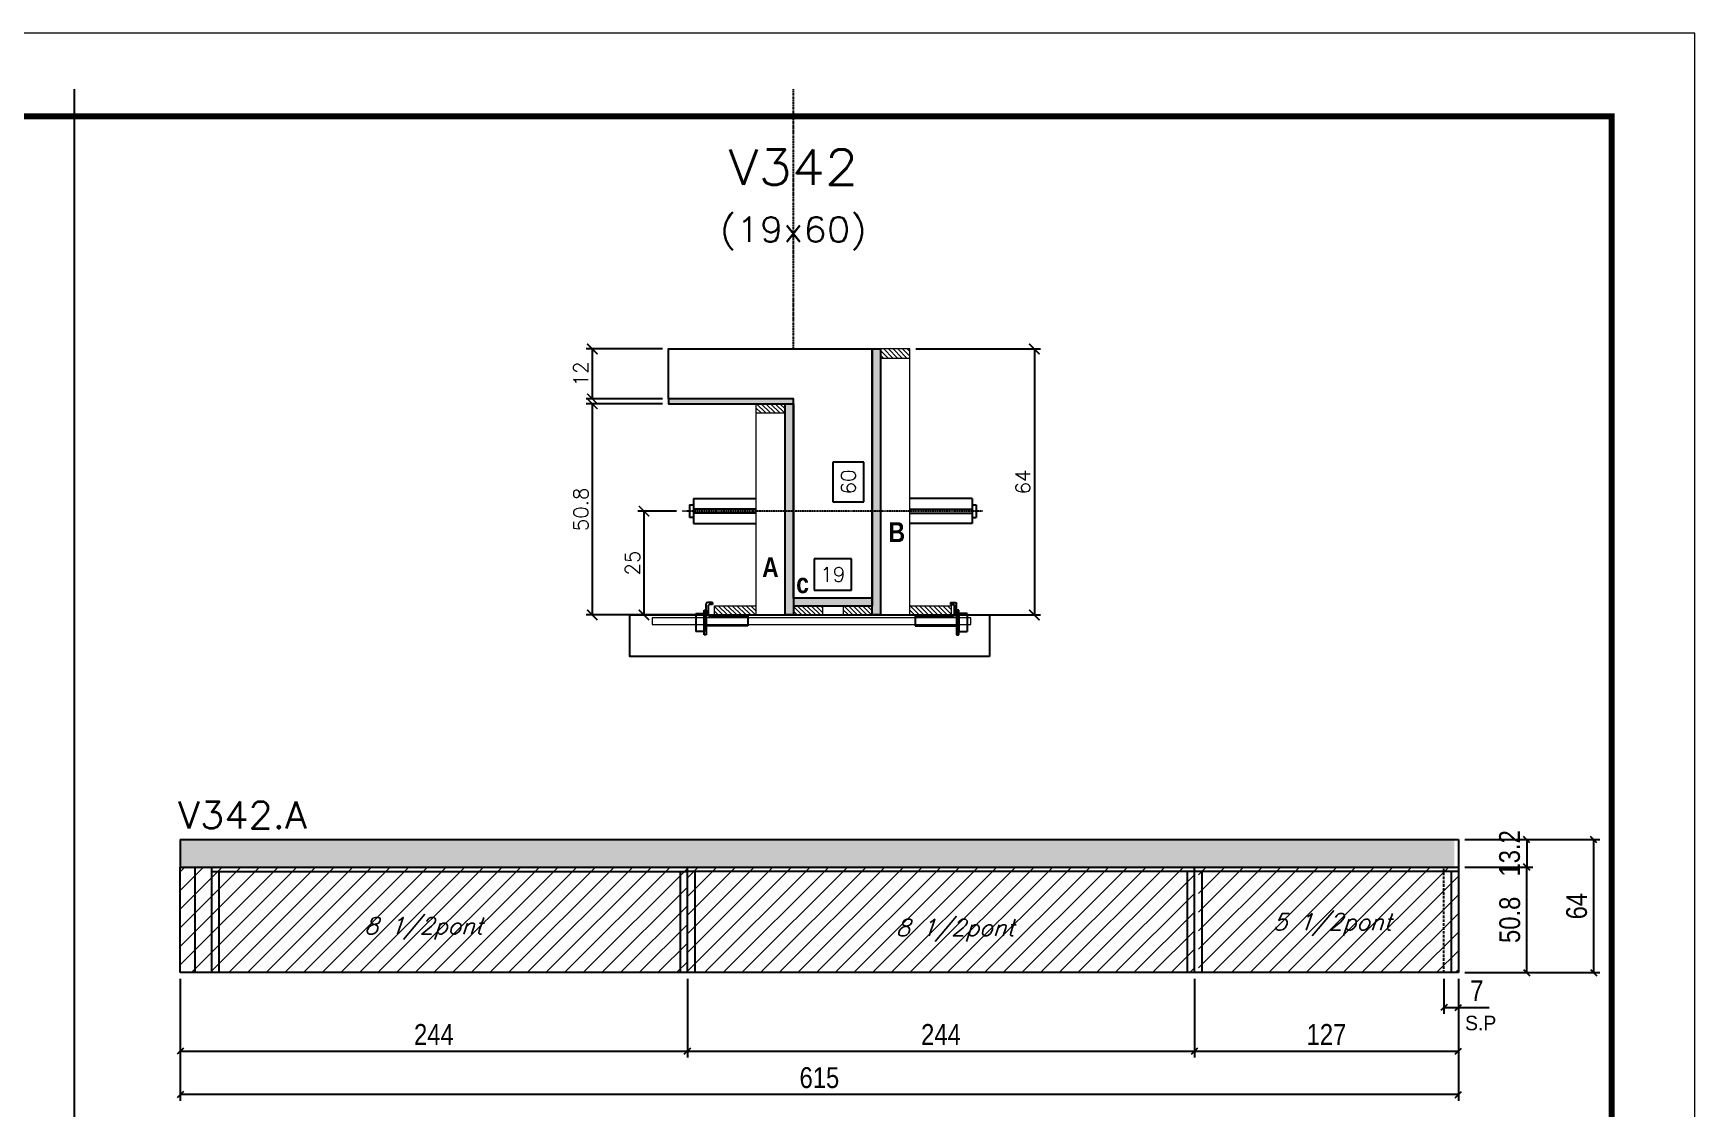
# Model space of a CAD drawing. Extents: x 137137 to 143418, y 10464 to 34486.
# Drawn here: x 142578 to 143377, y 22483 to 23000 of the extents above; entities that cross this region are included whole.
import ezdxf
from ezdxf.enums import TextEntityAlignment as Align

# ---------------------------------------------------------------- set-up
doc = ezdxf.new("R2010")
doc.units = 0
doc.linetypes.add('DASHED', pattern=[0.75, 0.5, -0.25])
doc.linetypes.add('HIDDEN', pattern=[0.375, 0.25, -0.125])
for name, color, linetype in [('barrote', 251, 'Continuous'), ('COTA', 241, 'Continuous'), ('Cota Seção (2x)', 4, 'Continuous'), ('detalhes', 4, 'Continuous'), ('Painéis', 200, 'Continuous'), ('presilha', 1, 'Continuous'), ('SARR_2.2x7', 40, 'Continuous'), ('SARR_3.5x7', 81, 'Continuous'), ('TENSOR', 3, 'Continuous'), ('texto', 7, 'Continuous'), ('Texto de Titulo', 7, 'Continuous'), ('Texto Qtd Sarr', 242, 'Continuous')]:
    doc.layers.add(name, color=color, linetype=linetype)
for name, color, linetype, lineweight in [('CONCRETO', 251, 'Continuous', 25), ('Folhas', 255, 'Continuous', 9), ('Hachura', 251, 'Continuous', 9), ('Madeira', 126, 'Continuous', 18), ('SARRAFO DE PRESSAO', 251, 'DASHED', 9), ('SCO-___-LAJ', 2, 'Continuous', 0), ('Texto Seção', 7, 'Continuous', 15)]:
    doc.layers.add(name, color=color, linetype=linetype, lineweight=lineweight)
doc.styles.add('COTA TECNICA', font='techl___.ttf', dxfattribs={"height": 10})
doc.styles.add('REGUA-120', font='ROMANS.shx', dxfattribs={"height": 15})
doc.styles.add('Romans', font='romans.shx')
doc.styles.add('ROMAS860', font='ROMAS860.SHX')
doc.styles.add('TECNICA', font='techb___.ttf', dxfattribs={"height": 10})
doc.dimstyles.new('Cota Seção (2x)', dxfattribs={"dimtxt": 7, "dimasz": 5, "dimexe": 3, "dimexo": 3, "dimgap": 2, "dimtad": 3, "dimdec": 1, "dimlfac": 0.5, "dimzin": 12, "dimdsep": 46, "dimtxsty": 'Romans', "dimblk": 'ARCHTICK', "dimcen": 0, "dimclrd": 4, "dimclre": 4, "dimclrt": 1, "dimadec": 1, "dimazin": 3, "dimtfac": 1, "dimtdec": 1, "dimtmove": 0, "dimatfit": 3, "dimldrblk": 'OBLIQUE', "dimfxl": 1, "dimtolj": 1, "dimtzin": 12, "dimarcsym": 0})
doc.dimstyles.new('Cota Seção interna', dxfattribs={"dimtxt": 7, "dimasz": 6, "dimexe": 0.18, "dimexo": 2, "dimgap": -4, "dimtad": 3, "dimdec": 1, "dimlfac": 0.5, "dimzin": 12, "dimdsep": 46, "dimtxsty": 'Romans', "dimblk": 'ARCHTICK', "dimcen": 0.09, "dimse1": 1, "dimse2": 1, "dimsd1": 1, "dimsd2": 1, "dimclrd": 180, "dimclre": 5, "dimclrt": 1, "dimadec": 0, "dimazin": 3, "dimtfac": 1, "dimtdec": 1, "dimtofl": 0, "dimtmove": 0, "dimatfit": 3, "dimldrblk": 'ARCHTICK', "dimfxl": 1, "dimtolj": 1, "dimtzin": 0, "dimarcsym": 0})
doc.dimstyles.new('PAINEL', dxfattribs={"dimtxt": 10, "dimasz": 3, "dimexe": 3, "dimexo": 3, "dimgap": 3, "dimtad": 1, "dimdec": 1, "dimzin": 12, "dimdsep": 46, "dimtxsty": 'COTA TECNICA', "dimblk1": 'OBLIQUE', "dimblk2": 'OBLIQUE', "dimsah": 1, "dimcen": 0.9, "dimclrd": 4, "dimclre": 4, "dimclrt": 240, "dimadec": 1, "dimazin": 3, "dimtfac": 1, "dimtdec": 1, "dimtmove": 0, "dimatfit": 3, "dimfxl": 1, "dimtolj": 1, "dimtzin": 12, "dimarcsym": 0})

# ---------------------------------------------------------------- blocks, each defined once
blk = doc.blocks.new('9999999999')
at = {"layer": 'Folhas'}
blk.add_lwpolyline([(98138.98, 34190.21), (99623.98, 34190.21), (99623.98, 35240.21), (98138.98, 35240.21)], close=True, dxfattribs=at)
at = {"layer": 'Folhas', "color": 30, "const_width": 3}
blk.add_lwpolyline([(98213.98, 34230.21), (99583.98, 34230.21), (99583.98, 35200.21), (98213.98, 35200.21)], close=True, dxfattribs=at)
blk = doc.blocks.new('_Oblique')
at = {"color": 0, "linetype": 'ByBlock', "lineweight": -2}
blk.add_line((-0.5, -0.5), (0.5, 0.5), dxfattribs=at)
blk = doc.blocks.new('*D1243')
at = {"layer": 'COTA', "color": 4, "linetype": 'ByBlock', "lineweight": -2, "transparency": 16777216}
for p, q in [((143256.57, 22544.92), (143256.57, 22528.12)), ((143263.57, 22544.92), (143263.57, 22528.12)), ((143256.57, 22531.12), (143263.57, 22531.12)), ((143263.57, 22531.12), (143278.31, 22531.12))]:
    blk.add_line(p, q, dxfattribs=at)
at = {"layer": 'Defpoints', "color": 0, "linetype": 'ByBlock', "transparency": 16777216}
for p in [(143256.57, 22547.92), (143263.57, 22547.92), (143263.57, 22531.12)]:
    blk.add_point(p, dxfattribs=at)
at = {"layer": 'COTA', "color": 4, "linetype": 'ByBlock', "lineweight": -2, "transparency": 16777216, "xscale": 3, "yscale": 3, "zscale": 3, "rotation": 180}
blk.add_blockref('_Oblique', (143256.57, 22531.12), dxfattribs=at)
at = {"layer": 'COTA', "color": 4, "linetype": 'ByBlock', "lineweight": -2, "transparency": 16777216, "xscale": 3, "yscale": 3, "zscale": 3}
blk.add_blockref('_Oblique', (143263.57, 22531.12), dxfattribs=at)
at = {"layer": 'COTA', "color": 240, "linetype": 'ByBlock', "transparency": 16777216, "insert": (143272.44, 22539.19), "char_height": 10, "attachment_point": 5, "style": 'COTA TECNICA'}
blk.add_mtext('\\A1;7', dxfattribs=at)
blk = doc.blocks.new('*D1244')
at = {"layer": 'COTA', "color": 4, "linetype": 'ByBlock', "lineweight": -2, "transparency": 16777216}
for p, q in [((142648.57, 22544.92), (142648.57, 22507.09)), ((142892.57, 22544.92), (142892.57, 22507.09)), ((142648.57, 22510.09), (142892.57, 22510.09))]:
    blk.add_line(p, q, dxfattribs=at)
at = {"layer": 'Defpoints', "color": 0, "linetype": 'ByBlock', "transparency": 16777216}
for p in [(142648.57, 22547.92), (142892.57, 22547.92), (142892.57, 22510.09)]:
    blk.add_point(p, dxfattribs=at)
at = {"layer": 'COTA', "color": 4, "linetype": 'ByBlock', "lineweight": -2, "transparency": 16777216, "xscale": 3, "yscale": 3, "zscale": 3, "rotation": 180}
blk.add_blockref('_Oblique', (142648.57, 22510.09), dxfattribs=at)
at = {"layer": 'COTA', "color": 4, "linetype": 'ByBlock', "lineweight": -2, "transparency": 16777216, "xscale": 3, "yscale": 3, "zscale": 3}
blk.add_blockref('_Oblique', (142892.57, 22510.09), dxfattribs=at)
at = {"layer": 'COTA', "color": 240, "linetype": 'ByBlock', "transparency": 16777216, "insert": (142770.57, 22518.16), "char_height": 10, "attachment_point": 5, "style": 'COTA TECNICA'}
blk.add_mtext('\\A1;244', dxfattribs=at)
blk = doc.blocks.new('*D1245')
at = {"layer": 'COTA', "color": 4, "linetype": 'ByBlock', "lineweight": -2, "transparency": 16777216}
for p, q in [((142892.57, 22544.92), (142892.57, 22507.09)), ((143136.57, 22544.92), (143136.57, 22507.09)), ((142892.57, 22510.09), (143136.57, 22510.09))]:
    blk.add_line(p, q, dxfattribs=at)
at = {"layer": 'Defpoints', "color": 0, "linetype": 'ByBlock', "transparency": 16777216}
for p in [(142892.57, 22547.92), (143136.57, 22547.92), (143136.57, 22510.09)]:
    blk.add_point(p, dxfattribs=at)
at = {"layer": 'COTA', "color": 4, "linetype": 'ByBlock', "lineweight": -2, "transparency": 16777216, "xscale": 3, "yscale": 3, "zscale": 3, "rotation": 180}
blk.add_blockref('_Oblique', (142892.57, 22510.09), dxfattribs=at)
at = {"layer": 'COTA', "color": 4, "linetype": 'ByBlock', "lineweight": -2, "transparency": 16777216, "xscale": 3, "yscale": 3, "zscale": 3}
blk.add_blockref('_Oblique', (143136.57, 22510.09), dxfattribs=at)
at = {"layer": 'COTA', "color": 240, "linetype": 'ByBlock', "transparency": 16777216, "insert": (143014.57, 22518.16), "char_height": 10, "attachment_point": 5, "style": 'COTA TECNICA'}
blk.add_mtext('\\A1;244', dxfattribs=at)
blk = doc.blocks.new('*D1246')
at = {"layer": 'COTA', "color": 4, "linetype": 'ByBlock', "lineweight": -2, "transparency": 16777216}
for p, q in [((143136.57, 22544.92), (143136.57, 22507.09)), ((143263.57, 22544.92), (143263.57, 22507.09)), ((143136.57, 22510.09), (143263.57, 22510.09))]:
    blk.add_line(p, q, dxfattribs=at)
at = {"layer": 'Defpoints', "color": 0, "linetype": 'ByBlock', "transparency": 16777216}
for p in [(143136.57, 22547.92), (143263.57, 22547.92), (143263.57, 22510.09)]:
    blk.add_point(p, dxfattribs=at)
at = {"layer": 'COTA', "color": 4, "linetype": 'ByBlock', "lineweight": -2, "transparency": 16777216, "xscale": 3, "yscale": 3, "zscale": 3}
for p, rotation in [((143136.57, 22510.09), 179.9997596419369), ((143263.57, 22510.09), 359.9997596419369)]:
    blk.add_blockref('_Oblique', p, dxfattribs=dict(at, rotation=rotation))
at = {"layer": 'COTA', "color": 240, "linetype": 'ByBlock', "transparency": 16777216, "insert": (143200.07, 22518.16), "char_height": 10, "attachment_point": 5, "rotation": 359.99976, "style": 'COTA TECNICA'}
blk.add_mtext('\\A1;127', dxfattribs=at)
blk = doc.blocks.new('*D1247')
at = {"layer": 'COTA', "color": 4, "linetype": 'ByBlock', "lineweight": -2, "transparency": 16777216}
for p, q in [((143266.57, 22598.72), (143299.44, 22598.72)), ((143296.44, 22547.92), (143296.44, 22598.72)), ((143266.57, 22547.92), (143299.44, 22547.92))]:
    blk.add_line(p, q, dxfattribs=at)
at = {"layer": 'Defpoints', "color": 0, "linetype": 'ByBlock', "transparency": 16777216}
for p in [(143263.57, 22598.72), (143296.44, 22598.72), (143263.57, 22547.92)]:
    blk.add_point(p, dxfattribs=at)
at = {"layer": 'COTA', "color": 4, "linetype": 'ByBlock', "lineweight": -2, "transparency": 16777216, "xscale": 3, "yscale": 3, "zscale": 3}
for p, rotation in [((143296.44, 22598.72), 90), ((143296.44, 22547.92), 270)]:
    blk.add_blockref('_Oblique', p, dxfattribs=dict(at, rotation=rotation))
at = {"layer": 'COTA', "color": 240, "linetype": 'ByBlock', "transparency": 16777216, "insert": (143288.31, 22573.32), "char_height": 10, "attachment_point": 5, "rotation": 90, "style": 'COTA TECNICA'}
blk.add_mtext('\\A1;50.8', dxfattribs=at)
blk = doc.blocks.new('*D1248')
at = {"layer": 'COTA', "color": 4, "linetype": 'ByBlock', "lineweight": -2, "transparency": 16777216}
for p, q in [((143266.57, 22611.92), (143299.44, 22611.92)), ((143296.44, 22611.92), (143296.44, 22598.72)), ((143266.57, 22598.72), (143299.44, 22598.72))]:
    blk.add_line(p, q, dxfattribs=at)
at = {"layer": 'Defpoints', "color": 0, "linetype": 'ByBlock', "transparency": 16777216}
for p in [(143263.57, 22611.92), (143263.57, 22598.72), (143296.44, 22598.72)]:
    blk.add_point(p, dxfattribs=at)
at = {"layer": 'COTA', "color": 4, "linetype": 'ByBlock', "lineweight": -2, "transparency": 16777216, "xscale": 3, "yscale": 3, "zscale": 3}
for p, rotation in [((143296.44, 22611.92), 90), ((143296.44, 22598.72), 270)]:
    blk.add_blockref('_Oblique', p, dxfattribs=dict(at, rotation=rotation))
at = {"layer": 'COTA', "color": 240, "linetype": 'ByBlock', "transparency": 16777216, "insert": (143288.22, 22605.32), "char_height": 10, "attachment_point": 5, "rotation": 90, "style": 'COTA TECNICA'}
blk.add_mtext('\\A1;13.2', dxfattribs=at)
blk = doc.blocks.new('*D1249')
at = {"layer": 'COTA', "color": 4, "linetype": 'ByBlock', "lineweight": -2, "transparency": 16777216}
for p, q in [((143266.57, 22611.92), (143331.59, 22611.92)), ((143328.59, 22611.92), (143328.59, 22547.92)), ((143266.57, 22547.92), (143331.59, 22547.92))]:
    blk.add_line(p, q, dxfattribs=at)
at = {"layer": 'Defpoints', "color": 0, "linetype": 'ByBlock', "transparency": 16777216}
for p in [(143263.57, 22611.92), (143263.57, 22547.92), (143328.59, 22547.92)]:
    blk.add_point(p, dxfattribs=at)
at = {"layer": 'COTA', "color": 4, "linetype": 'ByBlock', "lineweight": -2, "transparency": 16777216, "xscale": 3, "yscale": 3, "zscale": 3}
for p, rotation in [((143328.59, 22611.92), 90), ((143328.59, 22547.92), 270)]:
    blk.add_blockref('_Oblique', p, dxfattribs=dict(at, rotation=rotation))
at = {"layer": 'COTA', "color": 240, "linetype": 'ByBlock', "transparency": 16777216, "insert": (143320.49, 22579.92), "char_height": 10, "attachment_point": 5, "rotation": 90, "style": 'COTA TECNICA'}
blk.add_mtext('\\A1;64', dxfattribs=at)
blk = doc.blocks.new('titulo1')
at = {"layer": 'Defpoints', "color": 252, "linetype": 'HIDDEN', "ltscale": 2}
blk.add_line((0, 0), (0, 125), dxfattribs=at)
at = {"layer": 'Defpoints', "style": 'Romans', "oblique": 15}
blk.add_attdef('FOLHA', text='', height=10, dxfattribs=at).set_placement((0, 15.58), align=Align.MIDDLE_CENTER)
at = {"layer": 'Texto Qtd Sarr', "color": 3, "style": 'Romans', "oblique": 15}
for tag, height, p in [('TITULO', 17, (0, 71.45)), ('SEÇÃO', 12, (0, 41.55))]:
    blk.add_attdef(tag, text='', height=height, dxfattribs=at).set_placement(p, align=Align.MIDDLE_CENTER)
blk = doc.blocks.new('_ArchTick')
at = {"color": 0, "linetype": 'ByBlock', "const_width": 0.15}
blk.add_lwpolyline([(-0.5, -0.5), (0.5, 0.5)], dxfattribs=at)
blk = doc.blocks.new('*D1224')
at = {"layer": 'COTA', "color": 4, "lineweight": -2, "transparency": 16777216}
for p, q in [((142880.54, 22821.66), (142843.82, 22821.66)), ((142846.82, 22720.06), (142846.82, 22821.66)), ((142898.14, 22720.06), (142843.82, 22720.06))]:
    blk.add_line(p, q, dxfattribs=at)
at = {"layer": 'Defpoints', "color": 0, "transparency": 16777216}
for p in [(142846.82, 22821.66), (142883.54, 22821.66), (142901.14, 22720.06)]:
    blk.add_point(p, dxfattribs=at)
at = {"layer": 'COTA', "color": 4, "lineweight": -2, "transparency": 16777216, "xscale": 5, "yscale": 5, "zscale": 5}
for p, rotation in [((142846.82, 22821.66), 90), ((142846.82, 22720.06), 270)]:
    blk.add_blockref('_ArchTick', p, dxfattribs=dict(at, rotation=rotation))
at = {"layer": 'COTA', "color": 1, "transparency": 16777216, "insert": (142841.32, 22770.86), "char_height": 7, "attachment_point": 5, "rotation": 90, "style": 'Romans'}
blk.add_mtext('\\A1;50.8', dxfattribs=at)
blk = doc.blocks.new('*D1225')
at = {"layer": 'COTA', "color": 4, "lineweight": -2, "transparency": 16777216}
for p, q in [((142880.54, 22848.06), (142843.82, 22848.06)), ((142846.82, 22824.06), (142846.82, 22848.06)), ((142880.54, 22824.06), (142843.82, 22824.06))]:
    blk.add_line(p, q, dxfattribs=at)
at = {"layer": 'Defpoints', "color": 0, "transparency": 16777216}
for p in [(142846.82, 22848.06), (142883.54, 22848.06), (142883.54, 22824.06)]:
    blk.add_point(p, dxfattribs=at)
at = {"layer": 'COTA', "color": 4, "lineweight": -2, "transparency": 16777216, "xscale": 5, "yscale": 5, "zscale": 5}
for p, rotation in [((142846.82, 22848.06), 90), ((142846.82, 22824.06), 270)]:
    blk.add_blockref('_ArchTick', p, dxfattribs=dict(at, rotation=rotation))
at = {"layer": 'COTA', "color": 1, "transparency": 16777216, "insert": (142841.32, 22836.06), "char_height": 7, "attachment_point": 5, "rotation": 90, "style": 'Romans'}
blk.add_mtext('\\A1;12', dxfattribs=at)
blk = doc.blocks.new('*D1226')
at = {"layer": 'Cota Seção (2x)', "color": 180, "lineweight": -2, "transparency": 16777216}
for p, q in [((142977.54, 22793.56), (142962.54, 22793.56)), ((142962.54, 22793.56), (142962.54, 22774.56)), ((142977.54, 22774.56), (142977.54, 22793.56)), ((142962.54, 22774.56), (142977.54, 22774.56))]:
    blk.add_line(p, q, dxfattribs=at)
at = {"layer": 'Defpoints', "color": 0, "transparency": 16777216}
for p in [(142943.54, 22848.06), (142981.54, 22848.06), (142943.54, 22728.06)]:
    blk.add_point(p, dxfattribs=at)
at = {"layer": 'Cota Seção (2x)', "color": 1, "transparency": 16777216, "insert": (142970.04, 22784.06), "char_height": 7, "attachment_point": 5, "rotation": 90, "style": 'Romans'}
blk.add_mtext('\\A1;60', dxfattribs=at)
blk = doc.blocks.new('PRESILHA METÁLICA 1')
at = {"layer": 'presilha'}
for p, q in [((0, 13), (6, 13)), ((0, 13), (0, 0)), ((6, 15.5), (7.5, 15.5)), ((6, -2.5), (6, 15.5)), ((6, 13), (6, 0)), ((7.5, 10.6), (7.5, 19.9)), ((7.5, 15.5), (7.5, -2.5)), ((12, 21), (8.6, 21)), ((9, 11.6), (9, 18.9)), ((12, 19.5), (9.6, 19.5)), ((12, 21), (12, 19.5)), ((6, 0), (0, 0)), ((37.5, 4.1), (7.5, 4.1)), ((37.5, 11), (9.6, 11)), ((37.5, 11), (37.5, 4.1)), ((7.5, -2.5), (6, -2.5))]:
    blk.add_line(p, q, dxfattribs=at)
for centre, radius, start, end in [((8.6, 19.9), 1.14, 90, 180), ((9.6, 18.9), 0.57, 90, 180), ((9.6, 11.6), 0.57, 180, 270)]:
    blk.add_arc(centre, radius, start, end, dxfattribs=at)
blk = doc.blocks.new('*D1227')
at = {"layer": 'Cota Seção (2x)', "color": 180, "lineweight": -2, "transparency": 16777216}
for p, q in [((142971.54, 22747.06), (142953.54, 22747.06)), ((142953.54, 22747.06), (142953.54, 22732.06)), ((142971.54, 22732.06), (142971.54, 22747.06)), ((142953.54, 22732.06), (142971.54, 22732.06))]:
    blk.add_line(p, q, dxfattribs=at)
at = {"layer": 'Defpoints', "color": 0, "transparency": 16777216}
for p in [(142943.54, 22728.06), (142943.54, 22720.06), (142981.54, 22720.06)]:
    blk.add_point(p, dxfattribs=at)
at = {"layer": 'Cota Seção (2x)', "color": 1, "transparency": 16777216, "insert": (142962.54, 22739.56), "char_height": 7, "attachment_point": 5, "style": 'Romans'}
blk.add_mtext('\\A1;19', dxfattribs=at)
blk = doc.blocks.new('*D1228')
at = {"layer": 'COTA', "color": 4, "lineweight": -2, "transparency": 16777216}
for p, q in [((143002.54, 22848.06), (143062.51, 22848.06)), ((143059.51, 22848.06), (143059.51, 22720.06)), ((143002.54, 22720.06), (143062.51, 22720.06))]:
    blk.add_line(p, q, dxfattribs=at)
at = {"layer": 'Defpoints', "color": 0, "transparency": 16777216}
for p in [(142999.54, 22848.06), (142999.54, 22720.06), (143059.51, 22720.06)]:
    blk.add_point(p, dxfattribs=at)
at = {"layer": 'COTA', "color": 4, "lineweight": -2, "transparency": 16777216, "xscale": 5, "yscale": 5, "zscale": 5}
for p, rotation in [((143059.51, 22848.06), 90), ((143059.51, 22720.06), 270)]:
    blk.add_blockref('_ArchTick', p, dxfattribs=dict(at, rotation=rotation))
at = {"layer": 'COTA', "color": 1, "transparency": 16777216, "insert": (143054.01, 22784.06), "char_height": 7, "attachment_point": 5, "rotation": 90, "style": 'Romans'}
blk.add_mtext('\\A1;64', dxfattribs=at)
blk = doc.blocks.new('*D1229')
at = {"layer": 'COTA', "color": 4, "lineweight": -2, "transparency": 16777216}
for p, q in [((142887.24, 22770.03), (142868.68, 22770.03)), ((142871.68, 22770.03), (142871.68, 22720.06)), ((142887.24, 22720.06), (142868.68, 22720.06))]:
    blk.add_line(p, q, dxfattribs=at)
at = {"layer": 'Defpoints', "color": 0, "transparency": 16777216}
for p in [(142890.24, 22770.03), (142871.68, 22720.06), (142890.24, 22720.06)]:
    blk.add_point(p, dxfattribs=at)
at = {"layer": 'COTA', "color": 4, "lineweight": -2, "transparency": 16777216, "xscale": 5, "yscale": 5, "zscale": 5}
for p, rotation in [((142871.68, 22770.03), 90), ((142871.68, 22720.06), 270)]:
    blk.add_blockref('_ArchTick', p, dxfattribs=dict(at, rotation=rotation))
at = {"layer": 'COTA', "color": 1, "transparency": 16777216, "insert": (142866.18, 22745.04), "char_height": 7, "attachment_point": 5, "rotation": 90, "style": 'Romans'}
blk.add_mtext('\\A1;25', dxfattribs=at)
blk = doc.blocks.new('*D1286')
at = {"layer": 'COTA', "color": 4, "lineweight": -2, "ltscale": 25, "transparency": 16777216}
for p, q in [((142648.57, 22544.92), (142648.57, 22486.21)), ((143263.57, 22544.92), (143263.57, 22486.21)), ((143263.57, 22489.21), (142648.57, 22489.21))]:
    blk.add_line(p, q, dxfattribs=at)
at = {"layer": 'Defpoints', "color": 0, "ltscale": 25, "transparency": 16777216}
for p in [(142648.57, 22547.92), (143263.57, 22547.92), (142648.57, 22489.21)]:
    blk.add_point(p, dxfattribs=at)
at = {"layer": 'COTA', "color": 4, "lineweight": -2, "ltscale": 25, "transparency": 16777216, "xscale": 3, "yscale": 3, "zscale": 3, "rotation": 180}
blk.add_blockref('_Oblique', (142648.57, 22489.21), dxfattribs=at)
at = {"layer": 'COTA', "color": 4, "lineweight": -2, "ltscale": 25, "transparency": 16777216, "xscale": 3, "yscale": 3, "zscale": 3}
blk.add_blockref('_Oblique', (143263.57, 22489.21), dxfattribs=at)
at = {"layer": 'COTA', "color": 240, "ltscale": 25, "transparency": 16777216, "insert": (142956.07, 22497.32), "char_height": 10, "attachment_point": 5, "style": 'COTA TECNICA'}
blk.add_mtext('\\A1;615', dxfattribs=at)

msp = doc.modelspace()

# ---------------------------------------------------------------- hatches: boundary and pattern name
at = {"layer": 'COTA', "linetype": 'ByBlock'}
h = msp.add_hatch(dxfattribs=at)
h.set_pattern_fill('AR-CONC', color=256, scale=0.03)
h.set_pattern_definition([(50, (9643.9577, -8811.8228), (5.46554007, -0.47817257), [0.5715, -6.2865]), (355, (9643.9577, -8811.823), (-1.05730264, 5.73170536), [0.4572, -5.02921753]), (100.4514447, (9644.413, -8811.8626), (4.40823741, 5.25353256), [0.48570026, -5.34270734]), (46.1842, (9643.958, -8810.299), (8.13237123, -1.26126984), [0.85725, -9.42975]), (96.6355576, (9644.635, -8810.404), (7.122124, 7.42278374), [0.7285507, -8.01406824]), (351.184151, (9643.958, -8810.299), (7.122124, 7.42278374), [0.685799, -7.54379196]), (21, (9644.7197, -8810.6798), (4.54843174, -3.06795595), [0.5715, -6.2865]), (326, (9644.7197, -8810.68), (1.85406085, 5.52563898), [0.4572, -5.0292]), (71.451445, (9645.0987, -8810.9354), (6.40249258, 2.45768307), [0.48570026, -5.34269813]), (37.5, (9643.9577, -8811.8228), (0.092658098, 2.536651166), [0, -4.96824, 0, -5.1054, 0, -5.04825]), (7.5, (9643.9577, -8811.8228), (2.004589875, 3.005417245), [0, -2.91084, 0, -4.85394, 0, -1.92405]), (327.5, (9642.2584, -8811.8228), (4.067717855, -0.17186232), [0, -1.905, 0, -5.9436, 0, -7.8867]), (317.5, (9641.4964, -8811.8228), (4.44387544, 0.76279473), [0, -2.4765, 0, -3.94716, 0, -5.6007])])
h.paths.add_polyline_path([(142648.57, 22611.92), (142648.57, 22597.92), (143261.57, 22597.92), (143261.57, 22611.92)])
at = {"layer": 'Hachura'}
h = msp.add_hatch(color=256, dxfattribs=at)
h.dxf.hatch_style = 1
h.paths.add_polyline_path([(142981.54, 22848.06), (142985.54, 22848.06), (142985.54, 22720.06), (142981.54, 22720.06)])
h = msp.add_hatch(dxfattribs=at)
h.set_pattern_fill('ANSI31', color=256, scale=0.5, angle=270, style=0)
h.set_pattern_definition([(315, (165793.3598, 14540.4116), (1.12253202, 1.12253202), [])])
h.paths.add_polyline_path([(142999.54, 22843.66), (142999.54, 22848.06), (142985.54, 22848.06), (142985.54, 22843.66)])
h = msp.add_hatch(color=256, dxfattribs=at)
h.dxf.hatch_style = 1
h.paths.add_polyline_path([(142943.54, 22821.66), (142943.54, 22824.06), (142883.54, 22824.06), (142883.54, 22821.66)])
h = msp.add_hatch(dxfattribs=at)
h.set_pattern_fill('ANSI31', color=256, scale=0.5, angle=270, style=0)
h.set_pattern_definition([(315, (165853.3598, 14514.0116), (1.12253202, 1.12253202), [])])
h.paths.add_polyline_path([(142939.54, 22817.26), (142939.54, 22821.66), (142925.54, 22821.66), (142925.54, 22817.26)])
h = msp.add_hatch(color=256, dxfattribs=at)
h.dxf.hatch_style = 1
h.paths.add_polyline_path([(142939.54, 22821.66), (142943.54, 22821.66), (142943.54, 22720.06), (142939.54, 22720.06)])
h = msp.add_hatch(dxfattribs=at)
h.set_pattern_fill('ANSI31', color=256, scale=0.5, angle=270, style=0)
h.set_pattern_definition([(315, (165853.3598, 14490.4116), (1.12253202, 1.12253202), [])])
h.paths.add_polyline_path([(142905.54, 22720.06), (142905.54, 22724.46), (142925.54, 22724.46), (142925.54, 22720.06)])
h = msp.add_hatch(color=256, dxfattribs=at)
h.dxf.hatch_style = 1
h.paths.add_polyline_path([(142981.54, 22724.46), (142981.54, 22728.06), (142943.54, 22728.06), (142943.54, 22724.46)])
h = msp.add_hatch(dxfattribs=at)
h.set_pattern_fill('ANSI31', color=256, scale=0.5, angle=270, style=0)
h.set_pattern_definition([(315, (165862.1598, 14490.4116), (1.12253202, 1.12253202), [])])
h.paths.add_polyline_path([(142943.54, 22720.06), (142943.54, 22724.46), (142957.54, 22724.46), (142957.54, 22720.06)])
h = msp.add_hatch(dxfattribs=at)
h.set_pattern_fill('ANSI31', color=256, scale=0.5, angle=270, style=0)
h.set_pattern_definition([(315, (165862.1619, 14490.4116), (1.12253202, 1.12253202), [])])
h.paths.add_polyline_path([(142981.54, 22720.06), (142981.54, 22724.46), (142967.54, 22724.46), (142967.54, 22720.06)])
h = msp.add_hatch(dxfattribs=at)
h.set_pattern_fill('ANSI31', color=256, scale=0.5, angle=270, style=0)
h.set_pattern_definition([(315, (165759.3598, 14490.4116), (1.12253202, 1.12253202), [])])
h.paths.add_polyline_path([(142999.54, 22720.06), (142999.54, 22724.46), (143019.54, 22724.46), (143019.54, 22720.06)])
at = {"layer": 'Hachura', "linetype": 'ByBlock'}
h = msp.add_hatch(dxfattribs=at)
h.set_pattern_fill('ANSI31', color=256, scale=2)
h.set_pattern_definition([(45, (1585, -6878.4203), (-4.49012806, 4.49012806), [])])
h.paths.add_polyline_path([(142892.57, 22598.72), (142648.57, 22598.72), (142648.57, 22547.92), (142892.57, 22547.92)])
h.paths.add_polyline_path([(142729.19, 22561.14), (142796.81, 22561.14), (142802.31, 22577.11), (142734.69, 22577.11)], flags=24)
h = msp.add_hatch(dxfattribs=at)
h.set_pattern_fill('ANSI31', color=256, scale=2)
h.set_pattern_definition([(45, (0, -6878.4203), (-4.49012806, 4.49012806), [])])
h.paths.add_polyline_path([(143136.57, 22598.72), (142892.57, 22598.72), (142892.57, 22547.92), (143136.57, 22547.92)])
h.paths.add_polyline_path([(142985, 22560.27), (143052.62, 22560.27), (143058.12, 22576.24), (142990.5, 22576.24)], flags=24)
h = msp.add_hatch(dxfattribs=at)
h.set_pattern_fill('ANSI31', color=256, scale=2)
h.set_pattern_definition([(45, (2, -6878.4203), (-4.49012806, 4.49012806), [])])
h.paths.add_polyline_path([(143263.57, 22598.72), (143138.57, 22598.72), (143138.57, 22547.92), (143263.57, 22547.92)])
h.paths.add_polyline_path([(143166.51, 22563.05), (143234.13, 22563.05), (143239.63, 22579.02), (143172.01, 22579.02)], flags=24)

# ---------------------------------------------------------------- linework, layer by layer
at = {"ltscale": 3}
for p, q in [((142893.54, 22773.03), (142893.54, 22767.03)), ((142893.54, 22773.03), (142895.54, 22773.03)), ((142895.54, 22776.03), (142895.54, 22764.03)), ((142895.54, 22776.03), (142925.54, 22776.03)), ((142925.54, 22771.03), (142895.54, 22771.03)), ((143029.54, 22776.03), (142999.54, 22776.03)), ((142999.54, 22771.03), (143029.54, 22771.03)), ((143029.54, 22776.03), (143029.54, 22764.03)), ((143029.54, 22773.03), (143031.54, 22773.03)), ((143031.54, 22773.03), (143031.54, 22767.03)), ((142895.54, 22767.03), (142893.54, 22767.03)), ((142925.54, 22769.03), (142895.54, 22769.03)), ((142895.54, 22764.03), (142925.54, 22764.03)), ((142999.54, 22769.03), (143029.54, 22769.03)), ((143029.54, 22764.03), (142999.54, 22764.03)), ((143029.54, 22767.03), (143031.54, 22767.03))]:
    msp.add_line(p, q, dxfattribs=at)
at = {"layer": 'barrote'}
msp.add_lwpolyline([(143037.9, 22700.06), (142864.94, 22700.06), (142864.94, 22720.06), (143037.9, 22720.06)], close=True, dxfattribs=at)
at = {"layer": 'CONCRETO'}
msp.add_lwpolyline([(142943.54, 22824.06), (142883.54, 22824.06), (142883.54, 22848.06), (142943.54, 22848.06), (142943.54, 22848.06), (142981.54, 22848.06), (142981.54, 22724.46), (142981.54, 22724.46), (142981.54, 22728.06), (142943.54, 22728.06)], close=True, dxfattribs=at)
at = {"layer": 'COTA', "linetype": 'ByBlock'}
for p, q in [((142597.54, 22973.06), (142597.54, 22202.3)), ((142648.57, 22611.92), (143263.57, 22611.92)), ((142648.57, 22611.92), (142648.57, 22598.72)), ((143263.57, 22611.92), (143263.57, 22598.72))]:
    msp.add_line(p, q, dxfattribs=at)
at = {"layer": 'Madeira'}
for points in [[(142999.54, 22843.66), (142999.54, 22848.06), (142985.54, 22848.06), (142985.54, 22843.66)], [(142999.54, 22848.06), (142985.54, 22848.06), (142985.54, 22720.06), (142999.54, 22720.06)], [(142939.54, 22817.26), (142939.54, 22821.66), (142925.54, 22821.66), (142925.54, 22817.26)], [(142939.54, 22821.66), (142925.54, 22821.66), (142925.54, 22720.06), (142939.54, 22720.06)], [(142905.54, 22720.06), (142905.54, 22724.46), (142925.54, 22724.46), (142925.54, 22720.06)], [(142943.54, 22720.06), (142943.54, 22724.46), (142957.54, 22724.46), (142957.54, 22720.06)], [(142981.54, 22720.06), (142981.54, 22724.46), (142967.54, 22724.46), (142967.54, 22720.06)], [(142999.54, 22720.06), (142999.54, 22724.46), (143019.54, 22724.46), (143019.54, 22720.06)]]:
    msp.add_lwpolyline(points, close=True, dxfattribs=at)
at = {"layer": 'Painéis', "linetype": 'ByBlock'}
for p, q in [((142648.57, 22547.92), (142648.57, 22598.72)), ((142648.57, 22598.72), (143263.57, 22598.72)), ((142892.57, 22547.92), (142892.57, 22598.72)), ((143136.57, 22547.92), (143136.57, 22598.72)), ((143263.57, 22598.72), (143263.57, 22547.92)), ((143263.57, 22547.92), (142648.57, 22547.92))]:
    msp.add_line(p, q, dxfattribs=at)
at = {"layer": 'Painéis'}
for points in [[(142981.54, 22848.06), (142985.54, 22848.06), (142985.54, 22720.06), (142981.54, 22720.06)], [(142943.54, 22821.66), (142943.54, 22824.06), (142883.54, 22824.06), (142883.54, 22821.66)], [(142939.54, 22821.66), (142943.54, 22821.66), (142943.54, 22720.06), (142939.54, 22720.06)], [(142981.54, 22724.46), (142981.54, 22728.06), (142943.54, 22728.06), (142943.54, 22724.46)]]:
    msp.add_lwpolyline(points, close=True, dxfattribs=at)
at = {"layer": 'SARR_2.2x7', "linetype": 'Continuous'}
for p, q in [((142655.57, 22598.72), (142655.57, 22547.92)), ((142663.57, 22596.52), (142892.57, 22596.52)), ((143136.57, 22596.52), (142892.57, 22596.52)), ((143263.57, 22596.52), (143136.57, 22596.52))]:
    msp.add_line(p, q, dxfattribs=at)
at = {"layer": 'SARR_2.2x7', "linetype": 'HIDDEN', "ltscale": 5}
msp.add_line((143256.57, 22547.92), (143256.57, 22598.72), dxfattribs=at)
at = {"layer": 'SARR_3.5x7'}
for p, q in [((142663.57, 22598.72), (142663.57, 22547.92)), ((142667.07, 22596.52), (142667.07, 22547.92)), ((142889.07, 22596.52), (142889.07, 22547.92)), ((142896.07, 22596.52), (142896.07, 22547.92)), ((143133.07, 22596.52), (143133.07, 22547.92)), ((143140.07, 22596.52), (143140.07, 22547.92)), ((143260.07, 22596.52), (143260.07, 22547.92))]:
    msp.add_line(p, q, dxfattribs=at)
at = {"layer": 'SCO-___-LAJ', "color": 1}
msp.add_lwpolyline([(143028.9, 22718.72), (142875.6, 22718.72), (142875.6, 22715.52), (143028.9, 22715.52)], close=True, dxfattribs=at)
at = {"layer": 'TENSOR', "linetype": 'HIDDEN', "ltscale": 0.5}
msp.add_line((143034.54, 22770.03), (142890.24, 22770.03), dxfattribs=at)

# ---------------------------------------------------------------- block references
at = {"layer": 'presilha', "yscale": 0.6666666666666666, "zscale": 0.6666666666666666}
for p, xscale in [((142896.67, 22712.09), 0.6666666666666666), ((143027.12, 22712.09), -0.6666666666666666)]:
    msp.add_blockref('PRESILHA METÁLICA 1', p, dxfattribs=dict(at, xscale=xscale))
at = {"layer": 'SARRAFO DE PRESSAO', "color": 6, "linetype": 'ByBlock'}
msp.add_blockref('9999999999', (43753.31, -12240.18), dxfattribs=at)
at = {"layer": 'Texto Seção'}
ref = msp.add_blockref('titulo1', (142943.54, 22848.06), dxfattribs=at)
ref.add_attrib('TITULO', 'V342', dxfattribs={"layer": 'Texto de Titulo', "color": 7, "height": 17, "style": 'Romans', "width": 1.1}).set_placement((142943.54, 22935.56), align=Align.MIDDLE_CENTER)
ref.add_attrib('SEÇÃO', '(19x60)', dxfattribs={"layer": 'Texto de Titulo', "color": 7, "height": 12, "style": 'Romans', "width": 1.1}).set_placement((142943.54, 22905.56), align=Align.MIDDLE_CENTER)

# ---------------------------------------------------------------- texts
at = {"layer": 'detalhes', "style": 'TECNICA'}
for s, p in [('B', (142989.37, 22755.09)), ('A', (142928.54, 22738.25)), ('c', (142944.92, 22730.55))]:
    msp.add_text(s, height=9.6, dxfattribs=at).set_placement(p)
at = {"layer": 'texto', "color": 2, "char_height": 8, "attachment_point": 5, "style": 'Romans'}
for s, insert in [('{\\Q19;\\C256;5 1/2pont}', (143202.88, 22571.03)), ('{\\Q19;\\C256;8 1/2pont}', (142765.56, 22569.13)), ('{\\Q19;\\C256;8 1/2pont}', (143021.37, 22568.25))]:
    msp.add_mtext(s, dxfattribs=dict(at, insert=insert))
at = {"layer": 'texto', "color": 4, "insert": (143274.28, 22523.62), "char_height": 7, "attachment_point": 5, "style": 'ROMAS860'}
msp.add_mtext('S.P', dxfattribs=at)
at = {"layer": 'Texto Seção', "style": 'REGUA-120', "width": 1.05}
msp.add_text('V342.A', height=13, dxfattribs=at).set_placement((142647.42, 22617.28))

# ---------------------------------------------------------------- dimensions: what is measured, and where the dimension line sits
at = {"layer": 'COTA'}
for base, p1, p2, picture, middle in [((142846.82, 22848.06), (142883.54, 22824.06), (142883.54, 22848.06), '*D1225', (142841.32, 22836.06)), ((143059.51, 22720.06), (142999.54, 22848.06), (142999.54, 22720.06), '*D1228', (143054.01, 22784.06)), ((142846.82, 22821.66), (142901.14, 22720.06), (142883.54, 22821.66), '*D1224', (142841.32, 22770.86)), ((142871.68, 22720.06), (142890.24, 22770.03), (142890.24, 22720.06), '*D1229', (142866.18, 22745.04))]:
    dim = msp.add_linear_dim(base=base, p1=p1, p2=p2, angle=90, dimstyle='Cota Seção (2x)', dxfattribs=at)
    dim.commit()
    dim.dimension.update_dxf_attribs({"geometry": picture, "text_midpoint": middle})
at = {"layer": 'COTA', "linetype": 'ByBlock'}
dim = msp.add_linear_dim(base=(143296.44, 22598.72), p1=(143263.57, 22611.92), p2=(143263.57, 22598.72), angle=270, dimstyle='PAINEL', dxfattribs=at)
dim.commit()
dim.dimension.update_dxf_attribs({"geometry": '*D1248', "text_midpoint": (143296.44, 22605.32), "dimtype": 161})
for p1, p2, distance, picture, middle in [((143263.57, 22611.92), (143263.57, 22547.92), 65.02, '*D1249', (143320.49, 22579.92)), ((143263.57, 22547.92), (143263.57, 22598.72), -32.87, '*D1247', (143288.31, 22573.32)), ((142648.57, 22547.92), (142892.57, 22547.92), -37.83, '*D1244', (142770.57, 22518.16)), ((142892.57, 22547.92), (143136.57, 22547.92), -37.83, '*D1245', (143014.57, 22518.16)), ((143136.57, 22547.92), (143263.57, 22547.92), -37.83, '*D1246', (143200.07, 22518.16))]:
    dim = msp.add_aligned_dim(p1=p1, p2=p2, distance=distance, dimstyle='PAINEL', dxfattribs=at)
    dim.commit()
    dim.dimension.update_dxf_attribs({"geometry": picture, "text_midpoint": middle})
at = {"layer": 'COTA', "ltscale": 25}
dim = msp.add_linear_dim(base=(142648.57, 22489.21), p1=(143263.57, 22547.92), p2=(142648.57, 22547.92), dimstyle='PAINEL', dxfattribs=at)
dim.commit()
dim.dimension.update_dxf_attribs({"geometry": '*D1286', "text_midpoint": (142956.07, 22497.32)})
at = {"layer": 'COTA', "linetype": 'ByBlock'}
dim = msp.add_linear_dim(base=(143263.57, 22531.12), p1=(143256.57, 22547.92), p2=(143263.57, 22547.92), angle=180, dimstyle='PAINEL', dxfattribs=at)
dim.commit()
dim.dimension.update_dxf_attribs({"geometry": '*D1243', "text_midpoint": (143272.44, 22539.19)})
at = {"layer": 'Cota Seção (2x)'}
for base, p1, p2, angle, picture, middle in [((142981.54, 22848.06), (142943.54, 22728.06), (142943.54, 22848.06), 90, '*D1226', (142981.54, 22784.06)), ((142943.54, 22728.06), (142981.54, 22720.06), (142943.54, 22720.06), 180, '*D1227', (142962.54, 22728.06))]:
    dim = msp.add_linear_dim(base=base, p1=p1, p2=p2, angle=angle, dimstyle='Cota Seção interna', dxfattribs=at)
    dim.commit()
    dim.dimension.update_dxf_attribs({"geometry": picture, "text_midpoint": middle, "dimtype": 160})

doc.saveas('drawing.dxf')
